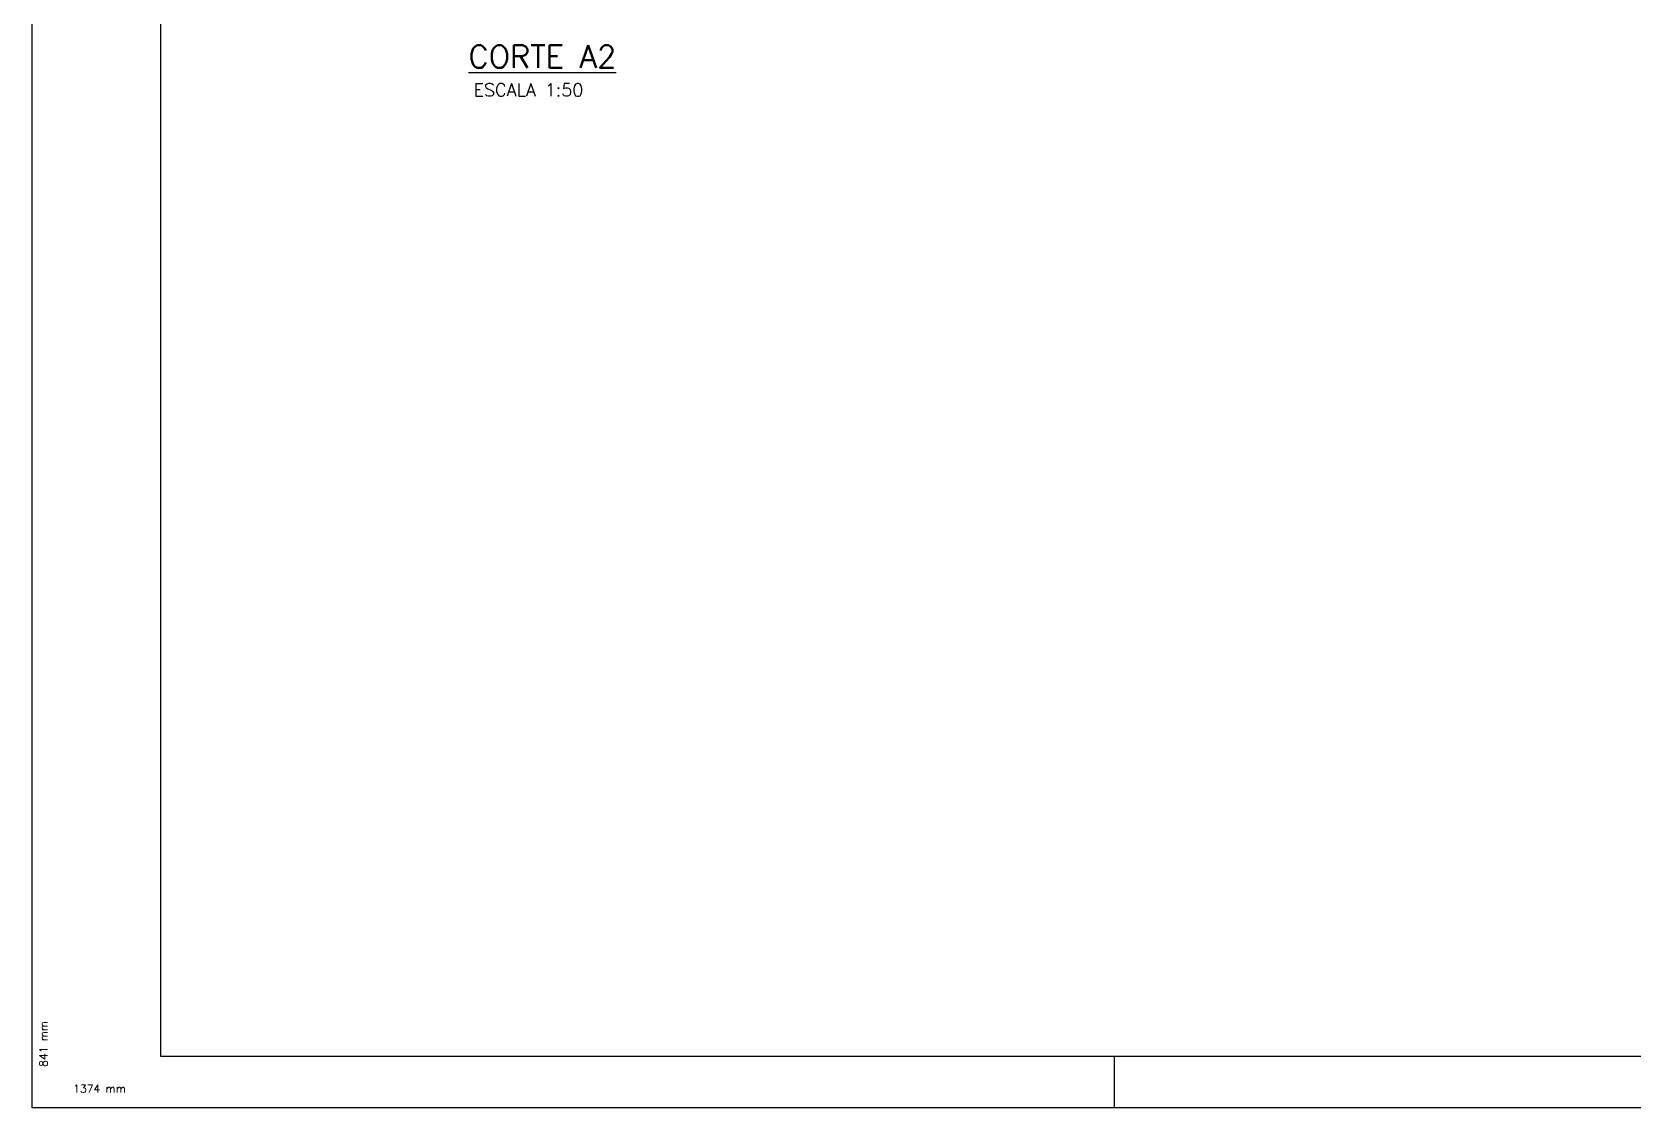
# Model space of a CAD drawing. Extents: x 0 to 6870, y 0 to 4205.
# Drawn here: x 0 to 1553, y 0 to 1044 of the extents above; entities that cross this region are included whole.
import ezdxf

# ---------------------------------------------------------------- set-up
doc = ezdxf.new("R2010")
doc.units = 0
doc.header["$LTSCALE"] = 50
doc.header["$MEASUREMENT"] = 0
for name, color, linetype in [('AR-TEXTO_REGUA 120_1-200', 4, 'CONTINUOUS'), ('F-MARGEM', 1, 'CONTINUOUS'), ('F-TEXTO', 6, 'CONTINUOUS')]:
    doc.layers.add(name, color=color, linetype=linetype)
doc.styles.add('MCP', font='romans.shx')
doc.styles.add('REGUA-120-esc1_200', font='simplex.shx', dxfattribs={"height": 0.6})
doc.styles.add('ROMANS', font='romans.shx')

# ---------------------------------------------------------------- blocks, each defined once
blk = doc.blocks.new('A0-1L')
at = {"layer": 'F-MARGEM', "color": 2}
for p, q in [((0, 0), (0, 84.1)), ((21, 1), (21, 0)), ((21, 1), (21, 0)), ((137.4, 0), (0, 0))]:
    blk.add_line(p, q, dxfattribs=at)
blk.add_lwpolyline([(0, 84.1), (137.4, 84.1), (137.4, 0), (0, 0)], close=True, dxfattribs=at)
at = {"layer": 'F-MARGEM', "color": 7}
blk.add_lwpolyline([(2.5, 83.1), (136.4, 83.1), (136.4, 1), (2.5, 1)], close=True, dxfattribs=at)
at = {"layer": 'F-MARGEM', "color": 1, "style": 'MCP'}
blk.add_text('841 mm', height=0.1524, rotation=90, dxfattribs=at).set_placement((0.3, 0.8))
blk.add_text('1374 mm', height=0.1524, dxfattribs=at).set_placement((0.8, 0.3))

msp = doc.modelspace()

# ---------------------------------------------------------------- block references
at = {"layer": 'F-MARGEM', "xscale": 50, "yscale": 50, "zscale": 50}
msp.add_blockref('A0-1L', (0, 0), dxfattribs=at)

# ---------------------------------------------------------------- texts
at = {"layer": 'AR-TEXTO_REGUA 120_1-200', "color": 2, "style": 'REGUA-120-esc1_200'}
msp.add_text('ESCALA 1:50', height=12.5, dxfattribs=at).set_placement((428.32, 981.74))
at = {"layer": 'F-TEXTO', "style": 'ROMANS'}
msp.add_text('%%UCORTE A2', height=21.875, dxfattribs=at).set_placement((423.48, 1009.36))

doc.saveas('drawing.dxf')
